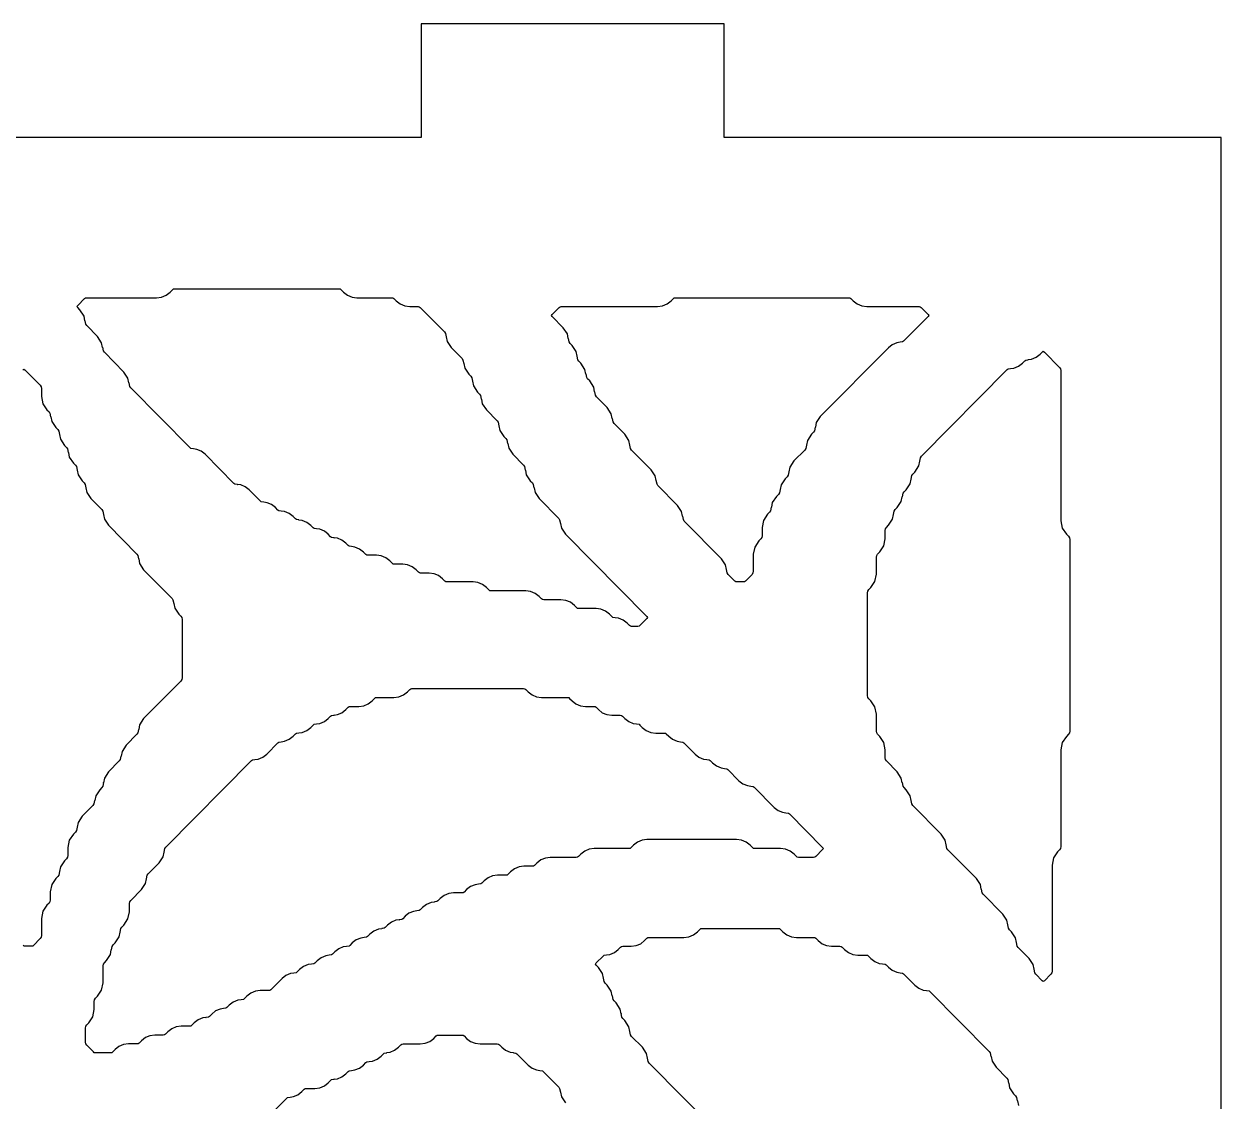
# Model space of a CAD drawing. Header units: millimetres. Extents: x 10 to 410, y 18 to 283.
# Drawn here: x 179.63 to 211.27, y 254.53 to 283 of the extents above; entities that cross this region are included whole.
import ezdxf

# ---------------------------------------------------------------- set-up
doc = ezdxf.new("R2010")
doc.units = ezdxf.units.MM
doc.layers.add('CUT', color=1, linetype='Continuous')

msp = doc.modelspace()

# ---------------------------------------------------------------- linework, layer by layer
at = {"layer": 'CUT'}
for points in [[(190.134, 157), (198.134, 157), (198.134, 160), (211.2679, 160), (211.2679, 280), (198.134, 280), (198.134, 283), (190.134, 283), (190.134, 280), (169.134, 280), (169.134, 283), (161.134, 283), (161.134, 280), (148, 280), (148, 160), (161.134, 160), (161.134, 157), (169.134, 157), (169.134, 160), (190.134, 160)], [(181.2363, 275.7417), (181.2612, 275.7611), (181.2925, 275.7652), (183.1407, 275.7652), (183.271, 275.7825), (183.3923, 275.8331), (183.4962, 275.9136), (183.5585, 275.9765), (183.5834, 275.9959), (183.6147, 276), (187.9608, 276), (187.9921, 275.9959), (188.017, 275.9765), (188.0793, 275.9136), (188.1832, 275.8331), (188.3045, 275.7825), (188.4348, 275.7652), (189.3541, 275.7652), (189.3854, 275.7611), (189.4103, 275.7417), (189.4726, 275.6788), (189.5765, 275.5983), (189.6978, 275.5477), (189.8281, 275.5304), (190.0508, 275.5304), (190.0821, 275.5263), (190.107, 275.5069), (190.7461, 274.8608), (190.7715, 274.8223), (190.7899, 274.7291), (190.7936, 274.7299), (190.818, 274.6066), (190.9249, 274.4451), (191.2105, 274.1564), (191.236, 274.1179), (191.2544, 274.0247), (191.2581, 274.0255), (191.2824, 273.9022), (191.3894, 273.7407), (191.4427, 273.6868), (191.4682, 273.6483), (191.4866, 273.5551), (191.4903, 273.5559), (191.5146, 273.4326), (191.6216, 273.2711), (191.6749, 273.2172), (191.7004, 273.1787), (191.7188, 273.0855), (191.7225, 273.0863), (191.7469, 272.963), (191.8538, 272.8015), (192.1394, 272.5128), (192.1648, 272.4743), (192.1832, 272.3811), (192.187, 272.3819), (192.2113, 272.2586), (192.3183, 272.0971), (192.3716, 272.0432), (192.397, 272.0047), (192.4155, 271.9115), (192.4192, 271.9123), (192.4435, 271.789), (192.5505, 271.6275), (192.836, 271.3387), (192.8615, 271.3003), (192.8799, 271.2071), (192.8836, 271.2079), (192.9079, 271.0846), (193.0149, 270.9231), (193.0683, 270.8691), (193.0937, 270.8307), (193.1121, 270.7375), (193.1158, 270.7382), (193.1402, 270.615), (193.2471, 270.4535), (193.7649, 269.9299), (193.7904, 269.8915), (193.8088, 269.7983), (193.8125, 269.799), (193.8368, 269.6758), (193.9438, 269.5143), (196.094, 267.3401), (196.114, 267.3124), (196.094, 267.2846), (195.9125, 267.101), (195.8875, 267.0817), (195.8563, 267.0776), (195.69, 267.0776), (195.6588, 267.0817), (195.6338, 267.101), (195.5716, 267.164), (195.4677, 267.2445), (195.3464, 267.2951), (195.2582, 267.3068), (195.2583, 267.308), (195.1943, 267.3165), (195.1694, 267.3358), (195.1072, 267.3988), (195.0032, 267.4793), (194.882, 267.5299), (194.7517, 267.5472), (194.2967, 267.5472), (194.2655, 267.5513), (194.2405, 267.5706), (194.1783, 267.6336), (194.0744, 267.7141), (193.9531, 267.7647), (193.8228, 267.782), (193.3679, 267.782), (193.3366, 267.7861), (193.3116, 267.8054), (193.2494, 267.8684), (193.1455, 267.9489), (193.0242, 267.9995), (192.8939, 268.0168), (191.9745, 268.0168), (191.9433, 268.0209), (191.9183, 268.0402), (191.8561, 268.1032), (191.7522, 268.1837), (191.6309, 268.2343), (191.5006, 268.2516), (190.8135, 268.2516), (190.7822, 268.2557), (190.7572, 268.275), (190.695, 268.338), (190.5911, 268.4185), (190.4698, 268.4691), (190.3395, 268.4864), (190.1168, 268.4864), (190.0855, 268.4905), (190.0606, 268.5098), (189.9984, 268.5728), (189.8944, 268.6533), (189.7731, 268.7039), (189.6429, 268.7212), (189.4201, 268.7212), (189.3889, 268.7253), (189.3639, 268.7446), (189.3017, 268.8076), (189.1978, 268.8881), (189.0765, 268.9387), (188.9462, 268.956), (188.7235, 268.956), (188.6922, 268.9601), (188.6673, 268.9794), (188.605, 269.0424), (188.5011, 269.1229), (188.3798, 269.1735), (188.2916, 269.1852), (188.2918, 269.1864), (188.2278, 269.1949), (188.2028, 269.2142), (188.1406, 269.2772), (188.0367, 269.3577), (187.9154, 269.4083), (187.8272, 269.42), (187.8273, 269.4212), (187.7633, 269.4297), (187.7384, 269.449), (187.6762, 269.512), (187.5723, 269.5925), (187.451, 269.6431), (187.3627, 269.6548), (187.3629, 269.656), (187.2989, 269.6645), (187.274, 269.6838), (187.2117, 269.7468), (187.1078, 269.8273), (186.9865, 269.8779), (186.8983, 269.8896), (186.8985, 269.8908), (186.8345, 269.8993), (186.8095, 269.9186), (186.7473, 269.9816), (186.6434, 270.0621), (186.5221, 270.1127), (186.4339, 270.1244), (186.434, 270.1256), (186.37, 270.1341), (186.3451, 270.1534), (186.2829, 270.2164), (186.179, 270.2969), (186.0577, 270.3475), (185.9694, 270.3592), (185.9696, 270.3604), (185.9056, 270.3689), (185.8807, 270.3882), (185.5862, 270.686), (185.4823, 270.7665), (185.361, 270.8171), (185.2728, 270.8288), (185.2729, 270.83), (185.2089, 270.8385), (185.184, 270.8578), (184.4251, 271.6252), (184.3212, 271.7057), (184.1999, 271.7563), (184.1117, 271.768), (184.1118, 271.7692), (184.0479, 271.7777), (184.0229, 271.7971), (182.455, 273.3824), (182.4295, 273.4209), (182.4111, 273.5141), (182.4074, 273.5133), (182.3831, 273.6366), (182.2761, 273.7981), (181.7583, 274.3216), (181.7329, 274.3601), (181.7145, 274.4533), (181.7107, 274.4525), (181.6864, 274.5758), (181.5794, 274.7373), (181.2939, 275.026), (181.2684, 275.0645), (181.25, 275.1577), (181.2463, 275.1569), (181.222, 275.2802), (181.115, 275.4417), (181.0548, 275.5026), (181.0348, 275.5304), (181.0548, 275.5582)], [(193.7761, 275.5069), (193.801, 275.5263), (193.8323, 275.5304), (196.3772, 275.5304), (196.5075, 275.5477), (196.6288, 275.5983), (196.7327, 275.6788), (196.7949, 275.7417), (196.8199, 275.7611), (196.8511, 275.7652), (201.4295, 275.7652), (201.4608, 275.7611), (201.4857, 275.7417), (201.5479, 275.6788), (201.6518, 275.5983), (201.7731, 275.5477), (201.9034, 275.5304), (203.2872, 275.5304), (203.3185, 275.5263), (203.3434, 275.5069), (203.525, 275.3234), (203.545, 275.2956), (203.525, 275.2678), (202.879, 274.6147), (202.8541, 274.5953), (202.7901, 274.5869), (202.7902, 274.5856), (202.702, 274.5739), (202.5807, 274.5233), (202.4768, 274.4428), (200.6781, 272.6241), (200.5712, 272.4626), (200.5468, 272.3393), (200.5431, 272.3401), (200.5247, 272.2469), (200.4992, 272.2084), (200.4459, 272.1545), (200.3389, 271.993), (200.3146, 271.8697), (200.3109, 271.8705), (200.2925, 271.7773), (200.267, 271.7388), (199.9815, 271.4501), (199.8745, 271.2886), (199.8502, 271.1653), (199.8464, 271.166), (199.828, 271.0729), (199.8026, 271.0344), (199.7492, 270.9805), (199.6423, 270.819), (199.6179, 270.6957), (199.6142, 270.6964), (199.5958, 270.6033), (199.5704, 270.5648), (199.517, 270.5109), (199.4101, 270.3494), (199.3857, 270.2261), (199.382, 270.2268), (199.3636, 270.1336), (199.3381, 270.0952), (199.2848, 270.0413), (199.1778, 269.8798), (199.1403, 269.6897), (199.1403, 269.4745), (199.1314, 269.4292), (199.1059, 269.3908), (199.0526, 269.3369), (198.9456, 269.1754), (198.9081, 268.9853), (198.9081, 268.5353), (198.8992, 268.49), (198.8737, 268.4516), (198.6991, 268.275), (198.6741, 268.2557), (198.6429, 268.2516), (198.4767, 268.2516), (198.4454, 268.2557), (198.4204, 268.275), (198.2458, 268.4516), (198.2204, 268.49), (198.202, 268.5832), (198.1982, 268.5825), (198.1739, 268.7057), (198.0669, 268.8673), (197.0847, 269.8604), (197.0593, 269.8988), (197.0409, 269.992), (197.0371, 269.9913), (197.0128, 270.1146), (196.9058, 270.2761), (196.3881, 270.7996), (196.3626, 270.8381), (196.3442, 270.9312), (196.3405, 270.9305), (196.3162, 271.0538), (196.2092, 271.2153), (195.6914, 271.7388), (195.666, 271.7773), (195.6476, 271.8705), (195.6438, 271.8697), (195.6195, 271.993), (195.5125, 272.1545), (195.227, 272.4432), (195.2015, 272.4817), (195.1831, 272.5749), (195.1794, 272.5741), (195.1551, 272.6974), (195.0481, 272.8589), (194.7625, 273.1476), (194.7371, 273.1861), (194.7187, 273.2793), (194.715, 273.2785), (194.6906, 273.4018), (194.5837, 273.5633), (194.5303, 273.6172), (194.5049, 273.6557), (194.4865, 273.7489), (194.4827, 273.7481), (194.4584, 273.8714), (194.3514, 274.0329), (194.2981, 274.0868), (194.2727, 274.1253), (194.2543, 274.2185), (194.2505, 274.2177), (194.2262, 274.341), (194.1192, 274.5025), (194.0659, 274.5564), (194.0404, 274.5949), (194.022, 274.6881), (194.0183, 274.6873), (193.994, 274.8106), (193.887, 274.9721), (193.5945, 275.2678), (193.5745, 275.2956), (193.5945, 275.3234)], [(202.6325, 270.1263), (202.658, 270.1647), (202.7113, 270.2187), (202.8183, 270.3802), (202.8426, 270.5034), (202.8463, 270.5027), (202.8647, 270.5959), (202.8902, 270.6343), (202.9435, 270.6883), (203.0505, 270.8498), (203.0748, 270.9731), (203.0785, 270.9723), (203.097, 271.0655), (203.1224, 271.1039), (203.1757, 271.1579), (203.2827, 271.3194), (203.307, 271.4427), (203.3108, 271.4419), (203.3292, 271.5351), (203.3546, 271.5735), (205.6192, 273.8633), (205.6442, 273.8826), (205.7081, 273.8911), (205.708, 273.8924), (205.7962, 273.9041), (205.9175, 273.9547), (206.0214, 274.0352), (206.0837, 274.0981), (206.1086, 274.1174), (206.1726, 274.1259), (206.1724, 274.1272), (206.2606, 274.1389), (206.3819, 274.1895), (206.4859, 274.27), (206.5434, 274.3282), (206.5713, 274.3487), (206.5992, 274.3282), (207.0013, 273.9216), (207.0268, 273.8831), (207.0357, 273.8379), (207.0357, 269.8659), (207.0733, 269.6758), (207.1802, 269.5143), (207.2336, 269.4603), (207.259, 269.4219), (207.2679, 269.3767), (207.2679, 264.3089), (207.259, 264.2636), (207.2336, 264.2252), (207.1802, 264.1713), (207.0733, 264.0097), (207.0357, 263.8197), (207.0357, 261.2564), (207.0268, 261.2112), (207.0013, 261.1728), (206.948, 261.1189), (206.841, 260.9573), (206.8035, 260.7673), (206.8035, 257.9692), (206.7946, 257.924), (206.7691, 257.8856), (206.5992, 257.7137), (206.5713, 257.6933), (206.5434, 257.7137), (206.3735, 257.8856), (206.348, 257.924), (206.3296, 258.0172), (206.3259, 258.0165), (206.3015, 258.1397), (206.1946, 258.3012), (205.909, 258.59), (205.8836, 258.6284), (205.8652, 258.7216), (205.8614, 258.7209), (205.8371, 258.8441), (205.7301, 259.0056), (205.6768, 259.0596), (205.6514, 259.098), (205.6329, 259.1912), (205.6292, 259.1905), (205.6049, 259.3137), (205.4979, 259.4752), (204.9801, 259.9988), (204.9547, 260.0372), (204.9363, 260.1304), (204.9326, 260.1297), (204.9082, 260.2529), (204.8013, 260.4144), (204.0513, 261.1728), (204.0258, 261.2112), (204.0074, 261.3044), (204.0037, 261.3037), (203.9794, 261.4269), (203.8724, 261.5885), (203.1224, 262.3468), (203.097, 262.3852), (203.0785, 262.4784), (203.0748, 262.4777), (203.0505, 262.6009), (202.9435, 262.7625), (202.8902, 262.8164), (202.8647, 262.8548), (202.8463, 262.948), (202.8426, 262.9473), (202.8183, 263.0705), (202.7113, 263.2321), (202.4257, 263.5208), (202.4003, 263.5592), (202.3914, 263.6045), (202.3914, 263.8197), (202.3538, 264.0097), (202.2469, 264.1713), (202.1935, 264.2252), (202.1681, 264.2636), (202.1591, 264.3089), (202.1591, 264.7589), (202.1216, 264.9489), (202.0147, 265.1105), (201.9613, 265.1644), (201.9359, 265.2028), (201.9269, 265.2481), (201.9269, 267.9679), (201.9359, 268.0131), (201.9613, 268.0515), (202.0147, 268.1055), (202.1216, 268.267), (202.1591, 268.4571), (202.1591, 268.9071), (202.1681, 268.9523), (202.1935, 268.9907), (202.2469, 269.0447), (202.3538, 269.2062), (202.3914, 269.3963), (202.3914, 269.6115), (202.4003, 269.6567), (202.4257, 269.6951), (202.4791, 269.7491), (202.5861, 269.9106), (202.6104, 270.0338), (202.6141, 270.0331)], [(181.2939, 256.0072), (181.2684, 256.0456), (181.2595, 256.0908), (181.2595, 256.4626), (181.2684, 256.5079), (181.2939, 256.5463), (181.3472, 256.6002), (181.4542, 256.7618), (181.4917, 256.9518), (181.4917, 257.167), (181.5007, 257.2123), (181.5261, 257.2507), (181.5794, 257.3046), (181.6864, 257.4662), (181.7239, 257.6562), (181.7239, 258.1062), (181.7329, 258.1515), (181.7583, 258.1899), (181.8117, 258.2438), (181.9186, 258.4054), (181.943, 258.5286), (181.9467, 258.5279), (181.9651, 258.6211), (181.9905, 258.6595), (182.0439, 258.7134), (182.1508, 258.875), (182.1752, 258.9982), (182.1789, 258.9975), (182.1973, 259.0907), (182.2228, 259.1291), (182.2761, 259.183), (182.3831, 259.3446), (182.4206, 259.5346), (182.4206, 259.7498), (182.4295, 259.7951), (182.455, 259.8335), (182.7405, 260.1222), (182.8475, 260.2838), (182.8718, 260.407), (182.8756, 260.4063), (182.894, 260.4995), (182.9194, 260.5379), (183.205, 260.8266), (183.3119, 260.9882), (183.3363, 261.1114), (183.34, 261.1107), (183.3584, 261.2039), (183.3839, 261.2423), (185.6484, 263.5321), (185.6734, 263.5514), (185.7374, 263.5599), (185.7372, 263.5611), (185.8254, 263.5728), (185.9467, 263.6235), (186.0506, 263.704), (186.3451, 264.0017), (186.37, 264.021), (186.434, 264.0295), (186.4339, 264.0307), (186.5221, 264.0424), (186.6434, 264.0931), (186.7473, 264.1736), (186.8095, 264.2365), (186.8345, 264.2558), (186.8985, 264.2643), (186.8983, 264.2655), (186.9865, 264.2772), (187.1078, 264.3279), (187.2117, 264.4084), (187.274, 264.4713), (187.2989, 264.4906), (187.3629, 264.4991), (187.3627, 264.5003), (187.451, 264.512), (187.5723, 264.5627), (187.6762, 264.6432), (187.7384, 264.7061), (187.7633, 264.7254), (187.8273, 264.7339), (187.8272, 264.7351), (187.9154, 264.7468), (188.0367, 264.7975), (188.1406, 264.878), (188.2028, 264.9409), (188.2278, 264.9602), (188.2591, 264.9644), (188.4818, 264.9644), (188.6121, 264.9816), (188.7334, 265.0323), (188.8373, 265.1128), (188.8995, 265.1757), (188.9244, 265.195), (188.9557, 265.1992), (189.4106, 265.1992), (189.5409, 265.2164), (189.6622, 265.2671), (189.7661, 265.3476), (189.8284, 265.4105), (189.8533, 265.4298), (189.8846, 265.434), (192.8374, 265.434), (192.8687, 265.4298), (192.8936, 265.4105), (192.9559, 265.3476), (193.0598, 265.2671), (193.1811, 265.2164), (193.3114, 265.1992), (193.9985, 265.1992), (194.0298, 265.195), (194.0547, 265.1757), (194.117, 265.1128), (194.2209, 265.0323), (194.3422, 264.9816), (194.4725, 264.9644), (194.6952, 264.9644), (194.7264, 264.9602), (194.7514, 264.9409), (194.8136, 264.878), (194.9175, 264.7975), (195.0388, 264.7468), (195.1691, 264.7296), (195.3918, 264.7296), (195.4231, 264.7254), (195.448, 264.7061), (195.5103, 264.6432), (195.6142, 264.5627), (195.7355, 264.512), (195.8237, 264.5003), (195.8235, 264.4991), (195.8875, 264.4906), (195.9125, 264.4713), (195.9747, 264.4084), (196.0786, 264.3279), (196.1999, 264.2772), (196.3302, 264.26), (196.5529, 264.26), (196.5842, 264.2558), (196.6091, 264.2365), (196.6714, 264.1736), (196.7753, 264.0931), (196.8966, 264.0424), (196.9848, 264.0307), (196.9846, 264.0295), (197.0486, 264.021), (197.0736, 264.0017), (197.368, 263.704), (197.4719, 263.6235), (197.5932, 263.5728), (197.6814, 263.5611), (197.6813, 263.5599), (197.7453, 263.5514), (197.7702, 263.5321), (197.8324, 263.4692), (197.9364, 263.3887), (198.0576, 263.338), (198.1459, 263.3263), (198.1457, 263.3251), (198.2097, 263.3166), (198.2346, 263.2973), (198.5291, 262.9996), (198.633, 262.9191), (198.7543, 262.8684), (198.8425, 262.8567), (198.8424, 262.8555), (198.9064, 262.847), (198.9313, 262.8277), (199.458, 262.2952), (199.5619, 262.2147), (199.6832, 262.164), (199.7714, 262.1523), (199.7712, 262.1511), (199.8352, 262.1426), (199.8602, 262.1233), (200.7384, 261.2353), (200.7584, 261.2075), (200.7384, 261.1798), (200.5568, 260.9962), (200.5319, 260.9769), (200.5006, 260.9727), (200.1022, 260.9727), (200.0709, 260.9769), (200.046, 260.9962), (199.9837, 261.0591), (199.8798, 261.1396), (199.7585, 261.1903), (199.6282, 261.2075), (198.9411, 261.2075), (198.9098, 261.2117), (198.8849, 261.231), (198.8226, 261.2939), (198.7187, 261.3744), (198.5974, 261.4251), (198.4671, 261.4423), (196.098, 261.4423), (195.9677, 261.4251), (195.8464, 261.3744), (195.7425, 261.2939), (195.6802, 261.231), (195.6553, 261.2117), (195.624, 261.2075), (194.7047, 261.2075), (194.5744, 261.1903), (194.4531, 261.1396), (194.3492, 261.0591), (194.2869, 260.9962), (194.262, 260.9769), (194.2307, 260.9727), (193.5436, 260.9727), (193.4133, 260.9555), (193.292, 260.9048), (193.1881, 260.8243), (193.1258, 260.7614), (193.1009, 260.7421), (193.0696, 260.7379), (192.8469, 260.7379), (192.7166, 260.7207), (192.5953, 260.67), (192.4914, 260.5895), (192.4292, 260.5266), (192.4042, 260.5073), (192.373, 260.5031), (192.1503, 260.5031), (192.02, 260.4859), (191.8987, 260.4352), (191.7948, 260.3547), (191.7325, 260.2918), (191.7076, 260.2725), (191.6436, 260.264), (191.6438, 260.2628), (191.5555, 260.2511), (191.4342, 260.2004), (191.3303, 260.1199), (191.2681, 260.057), (191.2432, 260.0377), (191.2119, 260.0335), (190.9892, 260.0335), (190.8589, 260.0163), (190.7376, 259.9656), (190.6337, 259.8851), (190.5714, 259.8222), (190.5465, 259.8029), (190.4825, 259.7944), (190.4827, 259.7932), (190.3944, 259.7815), (190.2731, 259.7308), (190.1692, 259.6503), (190.107, 259.5874), (190.0821, 259.5681), (190.0181, 259.5596), (190.0182, 259.5584), (189.93, 259.5467), (189.8087, 259.496), (189.7048, 259.4155), (189.6426, 259.3526), (189.6176, 259.3333), (189.5536, 259.3248), (189.5538, 259.3236), (189.4656, 259.3119), (189.3443, 259.2612), (189.2404, 259.1807), (189.1781, 259.1178), (189.1532, 259.0985), (189.0892, 259.09), (189.0894, 259.0888), (189.0011, 259.0771), (188.8798, 259.0264), (188.7759, 258.9459), (188.7137, 258.883), (188.6888, 258.8637), (188.6248, 258.8552), (188.6249, 258.854), (188.5367, 258.8423), (188.4154, 258.7916), (188.3115, 258.7111), (188.2493, 258.6482), (188.2243, 258.6289), (188.1603, 258.6204), (188.1605, 258.6192), (188.0723, 258.6075), (187.951, 258.5568), (187.8471, 258.4763), (187.7848, 258.4134), (187.7599, 258.3941), (187.6959, 258.3856), (187.6961, 258.3844), (187.6078, 258.3727), (187.4865, 258.322), (187.3826, 258.2415), (187.3204, 258.1786), (187.2954, 258.1593), (187.2315, 258.1508), (187.2316, 258.1496), (187.1434, 258.1379), (187.0221, 258.0872), (186.9182, 258.0067), (186.8559, 257.9438), (186.831, 257.9245), (186.767, 257.916), (186.7672, 257.9148), (186.679, 257.9031), (186.5577, 257.8524), (186.4537, 257.7719), (186.1593, 257.4742), (186.1344, 257.4549), (186.1031, 257.4507), (185.8804, 257.4507), (185.7501, 257.4335), (185.6288, 257.3828), (185.5249, 257.3023), (185.4626, 257.2394), (185.4377, 257.2201), (185.3737, 257.2116), (185.3739, 257.2104), (185.2856, 257.1987), (185.1643, 257.148), (185.0604, 257.0675), (184.9982, 257.0046), (184.9733, 256.9853), (184.9093, 256.9768), (184.9094, 256.9756), (184.8212, 256.9639), (184.6999, 256.9132), (184.596, 256.8327), (184.5338, 256.7698), (184.5088, 256.7505), (184.4448, 256.742), (184.445, 256.7408), (184.3568, 256.7291), (184.2355, 256.6784), (184.1316, 256.5979), (184.0693, 256.535), (184.0444, 256.5157), (184.0131, 256.5115), (183.7904, 256.5115), (183.6601, 256.4943), (183.5388, 256.4436), (183.4349, 256.3631), (183.3727, 256.3002), (183.3477, 256.2809), (183.3165, 256.2767), (183.0938, 256.2767), (182.9635, 256.2595), (182.8422, 256.2088), (182.7383, 256.1283), (182.676, 256.0654), (182.6511, 256.0461), (182.6198, 256.0419), (182.3971, 256.0419), (182.2668, 256.0247), (182.1455, 255.974), (182.0416, 255.8935), (181.9794, 255.8306), (181.9544, 255.8113), (181.9232, 255.8071), (181.5247, 255.8071), (181.4935, 255.8113), (181.4685, 255.8306)]]:
    msp.add_lwpolyline(points, close=True, dxfattribs=at)
for points in [[(179.6061, 273.8586), (179.634, 273.8791), (179.6618, 273.8586), (180.064, 273.452), (180.0895, 273.4135), (180.0984, 273.3683), (180.0984, 273.1531), (180.1359, 272.963), (180.2429, 272.8015), (180.2962, 272.7476), (180.3217, 272.7091), (180.3401, 272.6159), (180.3438, 272.6167), (180.3682, 272.4934), (180.4751, 272.3319), (180.5285, 272.278), (180.5539, 272.2395), (180.5723, 272.1463), (180.576, 272.1471), (180.6004, 272.0238), (180.7073, 271.8623), (180.7607, 271.8084), (180.7861, 271.7699), (180.8045, 271.6767), (180.8083, 271.6775), (180.8326, 271.5542), (180.9396, 271.3927), (180.9929, 271.3387), (181.0184, 271.3003), (181.0368, 271.2071), (181.0405, 271.2079), (181.0648, 271.0846), (181.1718, 270.9231), (181.2251, 270.8691), (181.2506, 270.8307), (181.269, 270.7375), (181.2727, 270.7382), (181.297, 270.615), (181.404, 270.4535), (181.6896, 270.1647), (181.715, 270.1263), (181.7334, 270.0331), (181.7371, 270.0338), (181.7615, 269.9106), (181.8684, 269.7491), (182.6184, 268.9907), (182.6439, 268.9523), (182.6623, 268.8591), (182.666, 268.8598), (182.6903, 268.7366), (182.7973, 268.5751), (183.5473, 267.8167), (183.5728, 267.7783), (183.5912, 267.6851), (183.5949, 267.6858), (183.6192, 267.5626), (183.7262, 267.4011), (183.7795, 267.3471), (183.805, 267.3087), (183.8139, 267.2635), (183.8139, 265.7177), (183.805, 265.6724), (183.7795, 265.634), (182.7973, 264.6409), (182.6903, 264.4793), (182.666, 264.3561), (182.6623, 264.3568), (182.6439, 264.2636), (182.6184, 264.2252), (182.3329, 263.9365), (182.2259, 263.7749), (182.2016, 263.6517), (182.1978, 263.6524), (182.1794, 263.5592), (182.154, 263.5208), (181.8684, 263.2321), (181.7615, 263.0705), (181.7371, 262.9473), (181.7334, 262.948), (181.715, 262.8548), (181.6896, 262.8164), (181.6362, 262.7625), (181.5293, 262.6009), (181.5049, 262.4777), (181.5012, 262.4784), (181.4828, 262.3852), (181.4573, 262.3468), (181.1718, 262.0581), (181.0648, 261.8965), (181.0405, 261.7733), (181.0368, 261.774), (181.0184, 261.6808), (180.9929, 261.6424), (180.9396, 261.5885), (180.8326, 261.4269), (180.7951, 261.2369), (180.7951, 261.0216), (180.7861, 260.9764), (180.7607, 260.938), (180.7073, 260.884), (180.6004, 260.7225), (180.576, 260.5993), (180.5723, 260.6), (180.5539, 260.5068), (180.5285, 260.4684), (180.4751, 260.4144), (180.3682, 260.2529), (180.3306, 260.0629), (180.3306, 259.8476), (180.3217, 259.8024), (180.2962, 259.764), (180.2429, 259.71), (180.1359, 259.5485), (180.0984, 259.3585), (180.0984, 258.9084), (180.0895, 258.8632), (180.064, 258.8248), (179.8894, 258.6482), (179.8645, 258.6289), (179.8332, 258.6247), (179.667, 258.6247), (179.6357, 258.6289), (179.6108, 258.6482)], [(197.956, 253.7174), (196.1559, 255.5376), (196.1304, 255.576), (196.112, 255.6692), (196.1083, 255.6685), (196.0839, 255.7917), (195.977, 255.9532), (195.6914, 256.242), (195.666, 256.2804), (195.6476, 256.3736), (195.6438, 256.3729), (195.6195, 256.4961), (195.5125, 256.6576), (195.4592, 256.7116), (195.4337, 256.75), (195.4153, 256.8432), (195.4116, 256.8425), (195.3873, 256.9657), (195.2803, 257.1272), (195.227, 257.1812), (195.2015, 257.2196), (195.1831, 257.3128), (195.1794, 257.3121), (195.1551, 257.4353), (195.0481, 257.5968), (194.9948, 257.6508), (194.9693, 257.6892), (194.9509, 257.7824), (194.9472, 257.7817), (194.9228, 257.9049), (194.8159, 258.0664), (194.7556, 258.1274), (194.7356, 258.1551), (194.7556, 258.1829), (194.9372, 258.3665), (194.9621, 258.3858), (195.0261, 258.3943), (195.0259, 258.3955), (195.1142, 258.4072), (195.2355, 258.4578), (195.3394, 258.5383), (195.4016, 258.6013), (195.4265, 258.6206), (195.4578, 258.6247), (195.6805, 258.6247), (195.8108, 258.642), (195.9321, 258.6926), (196.036, 258.7731), (196.0983, 258.8361), (196.1232, 258.8554), (196.1545, 258.8595), (197.0738, 258.8595), (197.2041, 258.8768), (197.3254, 258.9275), (197.4293, 259.0079), (197.4916, 259.0709), (197.5165, 259.0902), (197.5478, 259.0943), (199.5717, 259.0943), (199.603, 259.0902), (199.628, 259.0709), (199.6902, 259.0079), (199.7941, 258.9275), (199.9154, 258.8768), (200.0457, 258.8595), (200.5006, 258.8595), (200.5319, 258.8554), (200.5568, 258.8361), (200.6191, 258.7731), (200.723, 258.6926), (200.8443, 258.642), (200.9746, 258.6247), (201.1973, 258.6247), (201.2285, 258.6206), (201.2535, 258.6013), (201.3157, 258.5383), (201.4196, 258.4578), (201.5409, 258.4072), (201.6712, 258.3899), (201.8939, 258.3899), (201.9252, 258.3858), (201.9501, 258.3665), (202.0124, 258.3035), (202.1163, 258.223), (202.2376, 258.1724), (202.3258, 258.1607), (202.3256, 258.1595), (202.3896, 258.151), (202.4146, 258.1317), (202.4768, 258.0687), (202.5807, 257.9882), (202.702, 257.9376), (202.7902, 257.9259), (202.7901, 257.9247), (202.8541, 257.9162), (202.879, 257.8969), (203.1735, 257.5991), (203.2774, 257.5186), (203.3987, 257.468), (203.4869, 257.4563), (203.4867, 257.4551), (203.5507, 257.4466), (203.5757, 257.4273), (205.1436, 255.8419), (205.1691, 255.8035), (205.1875, 255.7103), (205.1912, 255.711), (205.2155, 255.5878), (205.3225, 255.4262), (205.608, 255.1375), (205.6335, 255.0991), (205.6519, 255.0059), (205.6556, 255.0066), (205.68, 254.8833), (205.7869, 254.7218), (205.8403, 254.6679), (205.8657, 254.6295), (205.8841, 254.5363), (205.8878, 254.537), (205.9122, 254.4137)], [(186.2829, 254.3119), (186.5773, 254.6097), (186.6023, 254.629), (186.6662, 254.6375), (186.6661, 254.6387), (186.7543, 254.6504), (186.8756, 254.701), (186.9795, 254.7815), (187.0418, 254.8445), (187.0667, 254.8638), (187.098, 254.8679), (187.3207, 254.8679), (187.451, 254.8852), (187.5723, 254.9358), (187.6762, 255.0163), (187.7384, 255.0793), (187.7633, 255.0986), (187.8273, 255.1071), (187.8272, 255.1083), (187.9154, 255.12), (188.0367, 255.1706), (188.1406, 255.2511), (188.2028, 255.3141), (188.2278, 255.3334), (188.2918, 255.3419), (188.2916, 255.3431), (188.3798, 255.3548), (188.5011, 255.4054), (188.605, 255.4859), (188.6673, 255.5489), (188.6922, 255.5682), (188.7562, 255.5767), (188.756, 255.5779), (188.8443, 255.5896), (188.9656, 255.6402), (189.0695, 255.7207), (189.1317, 255.7837), (189.1567, 255.803), (189.2206, 255.8115), (189.2205, 255.8127), (189.3087, 255.8244), (189.43, 255.875), (189.5339, 255.9555), (189.5962, 256.0185), (189.6211, 256.0378), (189.6524, 256.0419), (190.1073, 256.0419), (190.2376, 256.0592), (190.3589, 256.1098), (190.4628, 256.1903), (190.525, 256.2533), (190.55, 256.2726), (190.5812, 256.2767), (191.2119, 256.2767), (191.2432, 256.2726), (191.2681, 256.2533), (191.3303, 256.1903), (191.4342, 256.1098), (191.5555, 256.0592), (191.6858, 256.0419), (192.1408, 256.0419), (192.172, 256.0378), (192.197, 256.0185), (192.2592, 255.9555), (192.3631, 255.875), (192.4844, 255.8244), (192.5726, 255.8127), (192.5725, 255.8115), (192.6365, 255.803), (192.6614, 255.7837), (192.9559, 255.4859), (193.0598, 255.4054), (193.1811, 255.3548), (193.2693, 255.3431), (193.2691, 255.3419), (193.3331, 255.3334), (193.3581, 255.3141), (193.7649, 254.9027), (193.7904, 254.8643), (193.8088, 254.7711), (193.8125, 254.7718), (193.8368, 254.6485), (193.9438, 254.487)]]:
    msp.add_lwpolyline(points, dxfattribs=at)

doc.saveas('drawing.dxf')
